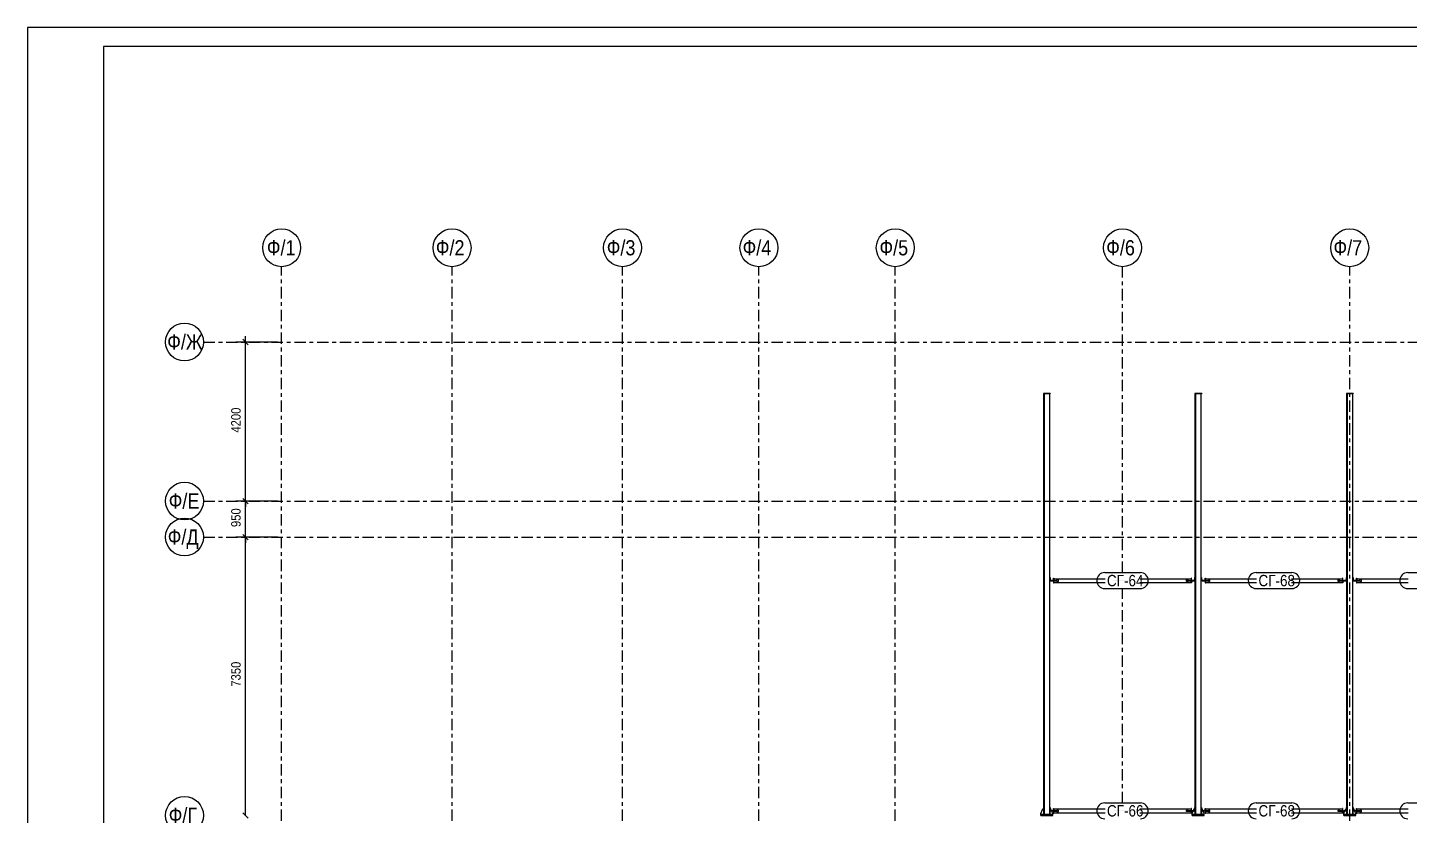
# Model space of a CAD drawing. Header units: millimetres. Extents: x -67 to 774, y -199 to 395.
# Drawn here: x -67.1 to 297.7, y 187 to 395 of the extents above; entities that cross this region are included whole.
import ezdxf

# ---------------------------------------------------------------- set-up
doc = ezdxf.new("R2010")
doc.units = ezdxf.units.MM
doc.linetypes.add('XKITLINE00', pattern=[0])
doc.linetypes.add('XKITLINE03', pattern=[6, 3, -1, 1, -1])
for name, color, linetype, lineweight in [('DrawingSheet', 5, 'Continuous', 0), ('Part', 2, 'Continuous', 0), ('PartMark', 3, 'Continuous', 0), ('S-GRID', 1, 'Continuous', 0), ('Z-DIMENSIONS', 1, 'Continuous', 0)]:
    doc.layers.add(name, color=color, linetype=linetype, lineweight=lineweight)
doc.styles.add('GOST type A', font='ARIAL.TTF')

msp = doc.modelspace()

# ---------------------------------------------------------------- hatches: boundary and pattern name
at = {"layer": 'Part'}
for points in [[(201.1, 298.32), (201.1, 298.4), (202.9, 298.4), (202.9, 298.32)], [(201.2, 187.3), (201.2, 298.32), (201.28, 298.32), (201.28, 187.3)], [(202.72, 187.3), (202.72, 298.32), (202.8, 298.32), (202.8, 187.3)], [(241.1, 298.32), (241.1, 298.4), (242.9, 298.4), (242.9, 298.32)], [(241.2, 187.3), (241.2, 298.32), (241.28, 298.32), (241.28, 187.3)], [(242.72, 187.3), (242.72, 298.32), (242.8, 298.32), (242.8, 187.3)], [(281.1, 298.32), (281.1, 298.4), (282.9, 298.4), (282.9, 298.32)], [(281.2, 187.3), (281.2, 298.32), (281.28, 298.32), (281.28, 187.3)], [(282.72, 187.3), (282.72, 298.32), (282.8, 298.32), (282.8, 187.3)], [(202.87, 249.84), (202.87, 249.11), (203.6, 249.11), (203.6, 249.04), (202.8, 249.04), (202.8, 249.84)], [(203, 248.96), (203, 249.04), (204.68, 249.04), (204.68, 248.96)], [(219.53, 249.04), (219.53, 249.12), (224.47, 249.12), (224.47, 249.04)], [(239.32, 248.96), (239.32, 249.04), (241, 249.04), (241, 248.96)], [(241.13, 249.11), (241.13, 249.84), (241.2, 249.84), (241.2, 249.04), (240.4, 249.04), (240.4, 249.11)], [(242.87, 249.84), (242.87, 249.11), (243.6, 249.11), (243.6, 249.04), (242.8, 249.04), (242.8, 249.84)], [(243, 248.96), (243, 249.04), (244.68, 249.04), (244.68, 248.96)], [(279.32, 248.96), (279.32, 249.04), (281, 249.04), (281, 248.96)], [(281.13, 249.11), (281.13, 249.84), (281.2, 249.84), (281.2, 249.04), (280.4, 249.04), (280.4, 249.11)], [(282.87, 249.84), (282.87, 249.11), (283.6, 249.11), (283.6, 249.04), (282.8, 249.04), (282.8, 249.84)], [(283, 248.96), (283, 249.04), (284.68, 249.04), (284.68, 248.96)], [(200.4, 187), (200.4, 187.3), (203.6, 187.3), (203.6, 187)], [(202.87, 189.04), (202.87, 188.31), (203.6, 188.31), (203.6, 188.24), (202.8, 188.24), (202.8, 189.04)], [(203, 188.16), (203, 188.24), (204.68, 188.24), (204.68, 188.16)], [(219.61, 188.24), (219.61, 188.32), (224.39, 188.32), (224.39, 188.24)], [(239.32, 188.16), (239.32, 188.24), (241, 188.24), (241, 188.16)], [(241.13, 188.31), (241.13, 189.04), (241.2, 189.04), (241.2, 188.24), (240.4, 188.24), (240.4, 188.31)], [(240.4, 187), (240.4, 187.3), (243.6, 187.3), (243.6, 187)], [(242.87, 189.04), (242.87, 188.31), (243.6, 188.31), (243.6, 188.24), (242.8, 188.24), (242.8, 189.04)], [(243, 188.16), (243, 188.24), (244.68, 188.24), (244.68, 188.16)], [(279.32, 188.16), (279.32, 188.24), (281, 188.24), (281, 188.16)], [(281.13, 188.31), (281.13, 189.04), (281.2, 189.04), (281.2, 188.24), (280.4, 188.24), (280.4, 188.31)], [(280.4, 187), (280.4, 187.3), (283.6, 187.3), (283.6, 187)], [(282.87, 189.04), (282.87, 188.31), (283.6, 188.31), (283.6, 188.24), (282.8, 188.24), (282.8, 189.04)], [(283, 188.16), (283, 188.24), (284.68, 188.24), (284.68, 188.16)]]:
    msp.add_hatch(color=256, dxfattribs=at).paths.add_polyline_path(points, flags=17)

# ---------------------------------------------------------------- linework, layer by layer
at = {"layer": 'DrawingSheet', "linetype": 'XKITLINE00', "lineweight": 0}
for p, q in [((773.93, 395.02), (-67.07, 395.02)), ((-67.07, 395.02), (-67.07, -198.98)), ((768.93, 390.02), (-47.07, 390.02)), ((-47.07, 390.02), (-47.07, -193.98))]:
    msp.add_line(p, q, dxfattribs=at)
at = {"layer": 'Part', "linetype": 'XKITLINE00', "lineweight": 0}
for p, q in [((202.9, 298.4), (201.1, 298.4)), ((201.1, 298.4), (201.1, 298.32)), ((202.9, 298.32), (201.1, 298.32)), ((201.2, 187.3), (201.2, 298.32)), ((201.2, 298.32), (201.28, 298.32)), ((201.28, 298.32), (201.28, 187.3)), ((202.72, 298.32), (202.72, 187.3)), ((202.8, 298.32), (202.72, 298.32)), ((202.8, 187.3), (202.8, 298.32)), ((202.9, 298.4), (202.9, 298.32)), ((242.9, 298.4), (241.1, 298.4)), ((241.1, 298.4), (241.1, 298.32)), ((242.9, 298.32), (241.1, 298.32)), ((241.2, 187.3), (241.2, 298.32)), ((241.2, 298.32), (241.28, 298.32)), ((241.28, 298.32), (241.28, 187.3)), ((242.72, 298.32), (242.72, 187.3)), ((242.8, 298.32), (242.72, 298.32)), ((242.8, 187.3), (242.8, 298.32)), ((242.9, 298.4), (242.9, 298.32)), ((282.9, 298.4), (281.1, 298.4)), ((281.1, 298.4), (281.1, 298.32)), ((282.9, 298.32), (281.1, 298.32)), ((281.2, 187.3), (281.2, 298.32)), ((281.2, 298.32), (281.28, 298.32)), ((281.28, 298.32), (281.28, 187.3)), ((282.72, 298.32), (282.72, 187.3)), ((282.8, 298.32), (282.72, 298.32)), ((282.8, 187.3), (282.8, 298.32)), ((282.9, 298.4), (282.9, 298.32)), ((202.8, 249.04), (202.8, 249.84)), ((202.8, 249.84), (202.87, 249.84)), ((202.8, 249.04), (203.6, 249.04)), ((202.87, 249.84), (202.87, 249.11)), ((202.87, 249.11), (203.6, 249.11)), ((203, 248.96), (203, 249.04)), ((203, 249.04), (204.68, 249.04)), ((203, 248.96), (204.68, 248.96)), ((203.6, 249.04), (203.6, 249.11)), ((203.8, 249.04), (203.8, 249.6)), ((203.8, 249.6), (203.88, 249.6)), ((203.8, 248.96), (203.8, 248.4)), ((203.8, 248.4), (203.88, 248.4)), ((203.88, 249.6), (203.88, 249.04)), ((203.88, 249.5), (217.39, 249.5)), ((203.88, 249.05), (204.68, 249.05)), ((203.88, 248.4), (203.88, 248.96)), ((203.88, 248.95), (204.68, 248.95)), ((203.88, 248.5), (217.39, 248.5)), ((205.08, 249.2), (204.68, 249.2)), ((204.68, 249.04), (204.68, 249.2)), ((204.68, 248.96), (204.68, 249.04)), ((204.68, 248.8), (204.68, 248.96)), ((204.68, 248.8), (205.08, 248.8)), ((205.08, 248.8), (205.08, 249.2)), ((226.61, 249.5), (240.12, 249.5)), ((226.61, 248.5), (240.12, 248.5)), ((238.92, 248.8), (238.92, 249.2)), ((238.92, 249.2), (239.32, 249.2)), ((239.32, 248.8), (238.92, 248.8)), ((239.32, 249.04), (239.32, 249.2)), ((239.32, 249.05), (240.12, 249.05)), ((239.32, 248.96), (239.32, 249.04)), ((239.32, 249.04), (241, 249.04)), ((239.32, 248.96), (241, 248.96)), ((239.32, 248.8), (239.32, 248.96)), ((239.32, 248.95), (240.12, 248.95)), ((240.2, 249.6), (240.12, 249.6)), ((240.12, 249.6), (240.12, 249.04)), ((240.12, 248.4), (240.12, 248.96)), ((240.2, 248.4), (240.12, 248.4)), ((240.2, 249.04), (240.2, 249.6)), ((240.2, 248.96), (240.2, 248.4)), ((240.4, 249.04), (240.4, 249.11)), ((240.4, 249.11), (241.13, 249.11)), ((240.4, 249.04), (241.2, 249.04)), ((241, 248.96), (241, 249.04)), ((241.13, 249.11), (241.13, 249.84)), ((241.13, 249.84), (241.2, 249.84)), ((241.2, 249.04), (241.2, 249.84)), ((242.8, 249.04), (242.8, 249.84)), ((242.8, 249.84), (242.87, 249.84)), ((242.8, 249.04), (243.6, 249.04)), ((242.87, 249.84), (242.87, 249.11)), ((242.87, 249.11), (243.6, 249.11)), ((243, 248.96), (243, 249.04)), ((243, 249.04), (244.68, 249.04)), ((243, 248.96), (244.68, 248.96)), ((243.6, 249.04), (243.6, 249.11)), ((243.8, 249.04), (243.8, 249.6)), ((243.8, 249.6), (243.88, 249.6)), ((243.8, 248.96), (243.8, 248.4)), ((243.8, 248.4), (243.88, 248.4)), ((243.88, 249.6), (243.88, 249.04)), ((243.88, 249.5), (257.39, 249.5)), ((243.88, 249.05), (244.68, 249.05)), ((243.88, 248.4), (243.88, 248.96)), ((243.88, 248.95), (244.68, 248.95)), ((243.88, 248.5), (257.39, 248.5)), ((245.08, 249.2), (244.68, 249.2)), ((244.68, 249.04), (244.68, 249.2)), ((244.68, 248.96), (244.68, 249.04)), ((244.68, 248.8), (244.68, 248.96)), ((244.68, 248.8), (245.08, 248.8)), ((245.08, 248.8), (245.08, 249.2)), ((266.61, 249.5), (280.12, 249.5)), ((266.61, 248.5), (280.12, 248.5)), ((278.92, 248.8), (278.92, 249.2)), ((278.92, 249.2), (279.32, 249.2)), ((279.32, 248.8), (278.92, 248.8)), ((279.32, 249.04), (279.32, 249.2)), ((279.32, 249.05), (280.12, 249.05)), ((279.32, 248.96), (279.32, 249.04)), ((279.32, 249.04), (281, 249.04)), ((279.32, 248.8), (279.32, 248.96)), ((279.32, 248.96), (281, 248.96)), ((279.32, 248.95), (280.12, 248.95)), ((280.2, 249.6), (280.12, 249.6)), ((280.12, 249.6), (280.12, 249.04)), ((280.12, 248.4), (280.12, 248.96)), ((280.2, 248.4), (280.12, 248.4)), ((280.2, 249.04), (280.2, 249.6)), ((280.2, 248.96), (280.2, 248.4)), ((280.4, 249.04), (280.4, 249.11)), ((280.4, 249.11), (281.13, 249.11)), ((280.4, 249.04), (281.2, 249.04)), ((281, 248.96), (281, 249.04)), ((281.13, 249.11), (281.13, 249.84)), ((281.13, 249.84), (281.2, 249.84)), ((281.2, 249.04), (281.2, 249.84)), ((282.8, 249.04), (282.8, 249.84)), ((282.8, 249.84), (282.87, 249.84)), ((282.8, 249.04), (283.6, 249.04)), ((282.87, 249.84), (282.87, 249.11)), ((282.87, 249.11), (283.6, 249.11)), ((283, 248.96), (283, 249.04)), ((283, 249.04), (284.68, 249.04)), ((283, 248.96), (284.68, 248.96)), ((283.6, 249.04), (283.6, 249.11)), ((283.8, 249.04), (283.8, 249.6)), ((283.8, 249.6), (283.88, 249.6)), ((283.8, 248.96), (283.8, 248.4)), ((283.8, 248.4), (283.88, 248.4)), ((283.88, 249.6), (283.88, 249.04)), ((283.88, 249.5), (297.39, 249.5)), ((283.88, 249.05), (284.68, 249.05)), ((283.88, 248.4), (283.88, 248.96)), ((283.88, 248.95), (284.68, 248.95)), ((283.88, 248.5), (297.39, 248.5)), ((285.08, 249.2), (284.68, 249.2)), ((284.68, 249.04), (284.68, 249.2)), ((284.68, 248.96), (284.68, 249.04)), ((284.68, 248.8), (284.68, 248.96)), ((284.68, 248.8), (285.08, 248.8)), ((285.08, 248.8), (285.08, 249.2)), ((200.4, 187.5), (200.97, 188.7)), ((200.4, 187.3), (200.4, 187.5)), ((200.4, 187), (200.4, 187.3)), ((200.4, 187.3), (203.6, 187.3)), ((200.4, 187), (203.6, 187)), ((201.2, 188.7), (200.97, 188.7)), ((201.17, 187.5), (201.03, 187.3)), ((201.09, 187.3), (201.2, 187.46)), ((201.17, 188.7), (201.17, 187.5)), ((201.17, 187.5), (201.2, 187.5)), ((201.28, 187.3), (201.2, 187.3)), ((202.72, 187.3), (202.8, 187.3)), ((202.8, 188.24), (202.8, 189.04)), ((202.8, 189.04), (202.87, 189.04)), ((202.8, 188.24), (203.6, 188.24)), ((202.8, 187.5), (202.83, 187.5)), ((202.91, 187.3), (202.8, 187.46)), ((202.83, 188.24), (202.83, 187.5)), ((202.83, 187.5), (202.97, 187.3)), ((202.87, 189.04), (202.87, 188.31)), ((203.03, 188.7), (202.87, 188.7)), ((202.87, 188.31), (203.6, 188.31)), ((203, 188.16), (203, 188.24)), ((203, 188.24), (204.68, 188.24)), ((203, 188.16), (204.68, 188.16)), ((203.22, 188.31), (203.03, 188.7)), ((203.6, 187.5), (203.29, 188.16)), ((203.6, 188.24), (203.6, 188.31)), ((203.6, 187.3), (203.6, 187.5)), ((203.6, 187), (203.6, 187.3)), ((203.8, 188.24), (203.8, 188.8)), ((203.8, 188.8), (203.88, 188.8)), ((203.8, 188.16), (203.8, 187.6)), ((203.8, 187.6), (203.88, 187.6)), ((203.88, 188.8), (203.88, 188.24)), ((203.88, 188.7), (217.39, 188.7)), ((203.88, 188.25), (204.68, 188.25)), ((203.88, 187.6), (203.88, 188.16)), ((203.88, 188.15), (204.68, 188.15)), ((203.88, 187.7), (217.39, 187.7)), ((205.08, 188.4), (204.68, 188.4)), ((204.68, 188.24), (204.68, 188.4)), ((204.68, 188.16), (204.68, 188.24)), ((204.68, 188), (204.68, 188.16)), ((204.68, 188), (205.08, 188)), ((205.08, 188), (205.08, 188.4)), ((226.61, 188.7), (240.12, 188.7)), ((226.61, 187.7), (240.12, 187.7)), ((238.92, 188), (238.92, 188.4)), ((238.92, 188.4), (239.32, 188.4)), ((239.32, 188), (238.92, 188)), ((239.32, 188.24), (239.32, 188.4)), ((239.32, 188.25), (240.12, 188.25)), ((239.32, 188.16), (239.32, 188.24)), ((239.32, 188.24), (241, 188.24)), ((239.32, 188.16), (241, 188.16)), ((239.32, 188), (239.32, 188.16)), ((239.32, 188.15), (240.12, 188.15)), ((240.2, 188.8), (240.12, 188.8)), ((240.12, 188.8), (240.12, 188.24)), ((240.12, 187.6), (240.12, 188.16)), ((240.2, 187.6), (240.12, 187.6)), ((240.2, 188.24), (240.2, 188.8)), ((240.2, 188.16), (240.2, 187.6)), ((240.4, 188.24), (240.4, 188.31)), ((240.4, 188.31), (241.13, 188.31)), ((240.4, 188.24), (241.2, 188.24)), ((240.4, 187.5), (240.71, 188.16)), ((240.4, 187.3), (240.4, 187.5)), ((240.4, 187), (240.4, 187.3)), ((240.4, 187.3), (243.6, 187.3)), ((240.4, 187), (243.6, 187)), ((240.78, 188.31), (240.97, 188.7)), ((240.97, 188.7), (241.13, 188.7)), ((241, 188.16), (241, 188.24)), ((241.17, 187.5), (241.03, 187.3)), ((241.09, 187.3), (241.2, 187.46)), ((241.13, 188.31), (241.13, 189.04)), ((241.13, 189.04), (241.2, 189.04)), ((241.17, 188.24), (241.17, 187.5)), ((241.17, 187.5), (241.2, 187.5)), ((241.2, 188.24), (241.2, 189.04)), ((241.28, 187.3), (241.2, 187.3)), ((242.72, 187.3), (242.8, 187.3)), ((242.8, 188.24), (242.8, 189.04)), ((242.8, 189.04), (242.87, 189.04)), ((242.8, 188.24), (243.6, 188.24)), ((242.8, 187.5), (242.83, 187.5)), ((242.91, 187.3), (242.8, 187.46)), ((242.83, 188.24), (242.83, 187.5)), ((242.83, 187.5), (242.97, 187.3)), ((242.87, 189.04), (242.87, 188.31)), ((243.03, 188.7), (242.87, 188.7)), ((242.87, 188.31), (243.6, 188.31)), ((243, 188.16), (243, 188.24)), ((243, 188.24), (244.68, 188.24)), ((243, 188.16), (244.68, 188.16)), ((243.22, 188.31), (243.03, 188.7)), ((243.6, 187.5), (243.29, 188.16)), ((243.6, 188.24), (243.6, 188.31)), ((243.6, 187.3), (243.6, 187.5)), ((243.6, 187), (243.6, 187.3)), ((243.8, 188.24), (243.8, 188.8)), ((243.8, 188.8), (243.88, 188.8)), ((243.8, 188.16), (243.8, 187.6)), ((243.8, 187.6), (243.88, 187.6)), ((243.88, 188.8), (243.88, 188.24)), ((243.88, 188.7), (257.39, 188.7)), ((243.88, 188.25), (244.68, 188.25)), ((243.88, 187.6), (243.88, 188.16)), ((243.88, 188.15), (244.68, 188.15)), ((243.88, 187.7), (257.39, 187.7)), ((245.08, 188.4), (244.68, 188.4)), ((244.68, 188.24), (244.68, 188.4)), ((244.68, 188.16), (244.68, 188.24)), ((244.68, 188), (244.68, 188.16)), ((244.68, 188), (245.08, 188)), ((245.08, 188), (245.08, 188.4)), ((266.61, 188.7), (280.12, 188.7)), ((266.61, 187.7), (280.12, 187.7)), ((278.92, 188), (278.92, 188.4)), ((278.92, 188.4), (279.32, 188.4)), ((279.32, 188), (278.92, 188)), ((279.32, 188.24), (279.32, 188.4)), ((279.32, 188.25), (280.12, 188.25)), ((279.32, 188.16), (279.32, 188.24)), ((279.32, 188.24), (281, 188.24)), ((279.32, 188.16), (281, 188.16)), ((279.32, 188), (279.32, 188.16)), ((279.32, 188.15), (280.12, 188.15)), ((280.2, 188.8), (280.12, 188.8)), ((280.12, 188.8), (280.12, 188.24)), ((280.12, 187.6), (280.12, 188.16)), ((280.2, 187.6), (280.12, 187.6)), ((280.2, 188.24), (280.2, 188.8)), ((280.2, 188.16), (280.2, 187.6)), ((280.4, 188.24), (280.4, 188.31)), ((280.4, 188.31), (281.13, 188.31)), ((280.4, 188.24), (281.2, 188.24)), ((280.4, 187.5), (280.71, 188.16)), ((280.4, 187.3), (280.4, 187.5)), ((280.4, 187), (280.4, 187.3)), ((280.4, 187.3), (283.6, 187.3)), ((280.4, 187), (283.6, 187)), ((280.78, 188.31), (280.97, 188.7)), ((280.97, 188.7), (281.13, 188.7)), ((281, 188.16), (281, 188.24)), ((281.17, 187.5), (281.03, 187.3)), ((281.09, 187.3), (281.2, 187.46)), ((281.13, 188.31), (281.13, 189.04)), ((281.13, 189.04), (281.2, 189.04)), ((281.17, 188.24), (281.17, 187.5)), ((281.17, 187.5), (281.2, 187.5)), ((281.2, 188.24), (281.2, 189.04)), ((281.28, 187.3), (281.2, 187.3)), ((282.72, 187.3), (282.8, 187.3)), ((282.8, 188.24), (282.8, 189.04)), ((282.8, 189.04), (282.87, 189.04)), ((282.8, 188.24), (283.6, 188.24)), ((282.8, 187.5), (282.83, 187.5)), ((282.91, 187.3), (282.8, 187.46)), ((282.83, 188.24), (282.83, 187.5)), ((282.83, 187.5), (282.97, 187.3)), ((282.87, 189.04), (282.87, 188.31)), ((283.03, 188.7), (282.87, 188.7)), ((282.87, 188.31), (283.6, 188.31)), ((283, 188.16), (283, 188.24)), ((283, 188.24), (284.68, 188.24)), ((283, 188.16), (284.68, 188.16)), ((283.22, 188.31), (283.03, 188.7)), ((283.6, 187.5), (283.29, 188.16)), ((283.6, 188.24), (283.6, 188.31)), ((283.6, 187.3), (283.6, 187.5)), ((283.6, 187), (283.6, 187.3)), ((283.8, 188.24), (283.8, 188.8)), ((283.8, 188.8), (283.88, 188.8)), ((283.8, 188.16), (283.8, 187.6)), ((283.8, 187.6), (283.88, 187.6)), ((283.88, 188.8), (283.88, 188.24)), ((283.88, 188.7), (297.39, 188.7)), ((283.88, 188.25), (284.68, 188.25)), ((283.88, 187.6), (283.88, 188.16)), ((283.88, 188.15), (284.68, 188.15)), ((283.88, 187.7), (297.39, 187.7)), ((285.08, 188.4), (284.68, 188.4)), ((284.68, 188.24), (284.68, 188.4)), ((284.68, 188.16), (284.68, 188.24)), ((284.68, 188), (284.68, 188.16)), ((284.68, 188), (285.08, 188)), ((285.08, 188), (285.08, 188.4))]:
    msp.add_line(p, q, dxfattribs=at)
at = {"layer": 'PartMark', "linetype": 'XKITLINE00', "lineweight": 0}
for p, q in [((217.29, 251.1), (226.71, 251.1)), ((257.29, 251.1), (266.71, 251.1)), ((297.29, 251.1), (306.71, 251.1)), ((217.29, 246.9), (226.71, 246.9)), ((257.29, 246.9), (266.71, 246.9)), ((297.29, 246.9), (306.71, 246.9)), ((217.29, 190.3), (226.71, 190.3)), ((257.29, 190.3), (266.71, 190.3)), ((297.29, 190.3), (306.71, 190.3))]:
    msp.add_line(p, q, dxfattribs=at)
for centre, start, end in [((217.29, 249), 90, 270), ((226.71, 249), 270, 90), ((257.29, 249), 90, 270), ((266.71, 249), 270, 90), ((297.29, 249), 90, 270), ((217.29, 188.2), 90, 270), ((226.71, 188.2), 270, 90), ((257.29, 188.2), 90, 270), ((266.71, 188.2), 270, 90), ((297.29, 188.2), 90, 270)]:
    msp.add_arc(centre, 2.1, start, end, dxfattribs=at)
at = {"layer": 'S-GRID', "linetype": 'XKITLINE03', "lineweight": 0}
for p, q in [((0, -24.47), (0, 331.89)), ((45, -24.47), (45, 331.89)), ((90, -24.47), (90, 331.89)), ((126, -24.47), (126, 331.89)), ((162, -24.47), (162, 331.89)), ((222, 251), (222, 331.89)), ((282, -24.47), (282, 331.89)), ((-20.65, 312), (757.05, 312)), ((-20.65, 270), (757.05, 270)), ((-20.65, 260.5), (757.05, 260.5)), ((222, 190.2), (222, 247))]:
    msp.add_line(p, q, dxfattribs=at)
at = {"layer": 'S-GRID', "linetype": 'XKITLINE00', "lineweight": 0}
for centre in [(0, 336.89), (45, 336.89), (90, 336.89), (126, 336.89), (162, 336.89), (222, 336.89), (282, 336.89), (-25.65, 312), (-25.65, 270), (-25.65, 260.5), (-25.65, 187)]:
    msp.add_circle(centre, 5, dxfattribs=at)
at = {"layer": 'Z-DIMENSIONS', "linetype": 'XKITLINE00', "lineweight": 0}
for p, q in [((-1, 312), (-12.08, 312)), ((-10.28, 312.71), (-8.87, 311.29)), ((-9.58, 312), (-9.58, 313.5)), ((-9.58, 270), (-9.58, 312)), ((-1, 270), (-12.08, 270)), ((-1, 270), (-12.08, 270)), ((-10.28, 270.71), (-8.87, 269.29)), ((-10.28, 270.71), (-8.87, 269.29)), ((-9.58, 270), (-9.58, 271.5)), ((-9.58, 260.5), (-9.58, 270)), ((-9.58, 270), (-9.58, 268.5)), ((-1, 260.5), (-12.08, 260.5)), ((-1, 260.5), (-12.08, 260.5)), ((-10.28, 261.21), (-8.87, 259.79)), ((-10.28, 261.21), (-8.87, 259.79)), ((-9.58, 260.5), (-9.58, 262)), ((-9.58, 187), (-9.58, 260.5)), ((-9.58, 260.5), (-9.58, 259)), ((-10.28, 187.71), (-8.87, 186.29)), ((-10.28, 187.71), (-8.87, 186.29)), ((-9.58, 187), (-9.58, 188.5))]:
    msp.add_line(p, q, dxfattribs=at)
at = {"layer": 'Z-DIMENSIONS'}
for p in [(-9.58, 312), (-9.58, 270), (-9.58, 270), (-9.58, 260.5), (-9.58, 260.5)]:
    msp.add_point(p, dxfattribs=at)

# ---------------------------------------------------------------- texts
at = {"layer": 'PartMark', "style": 'GOST type A', "width": 0.85}
for s, p in [('СГ-64', (217.89, 247.5)), ('СГ-68', (257.89, 247.5)), ('СГ-66', (217.89, 186.7)), ('СГ-68', (257.89, 186.7))]:
    msp.add_text(s, height=3, dxfattribs=at).set_placement(p)
at = {"layer": 'S-GRID', "style": 'GOST type A', "width": 0.85}
for s, p in [('Ф/1', (-3.91, 334.89)), ('Ф/2', (40.7, 334.89)), ('Ф/3', (85.83, 334.89)), ('Ф/4', (121.7, 334.89)), ('Ф/5', (157.83, 334.89)), ('Ф/6', (217.7, 334.89)), ('Ф/7', (277.7, 334.89)), ('Ф/Ж', (-30.21, 310)), ('Ф/Е', (-29.82, 268)), ('Ф/Д', (-30.08, 258.5)), ('Ф/Г', (-29.82, 185))]:
    msp.add_text(s, height=4, dxfattribs=at).set_placement(p)
at = {"layer": 'Z-DIMENSIONS', "style": 'GOST type A', "width": 0.85}
for s, p in [('4200', (-10.83, 288.07)), ('950', (-10.83, 263.13)), ('7350', (-10.83, 220.98))]:
    msp.add_text(s, height=2.5, rotation=90.0002, dxfattribs=at).set_placement(p)

doc.saveas('drawing.dxf')
